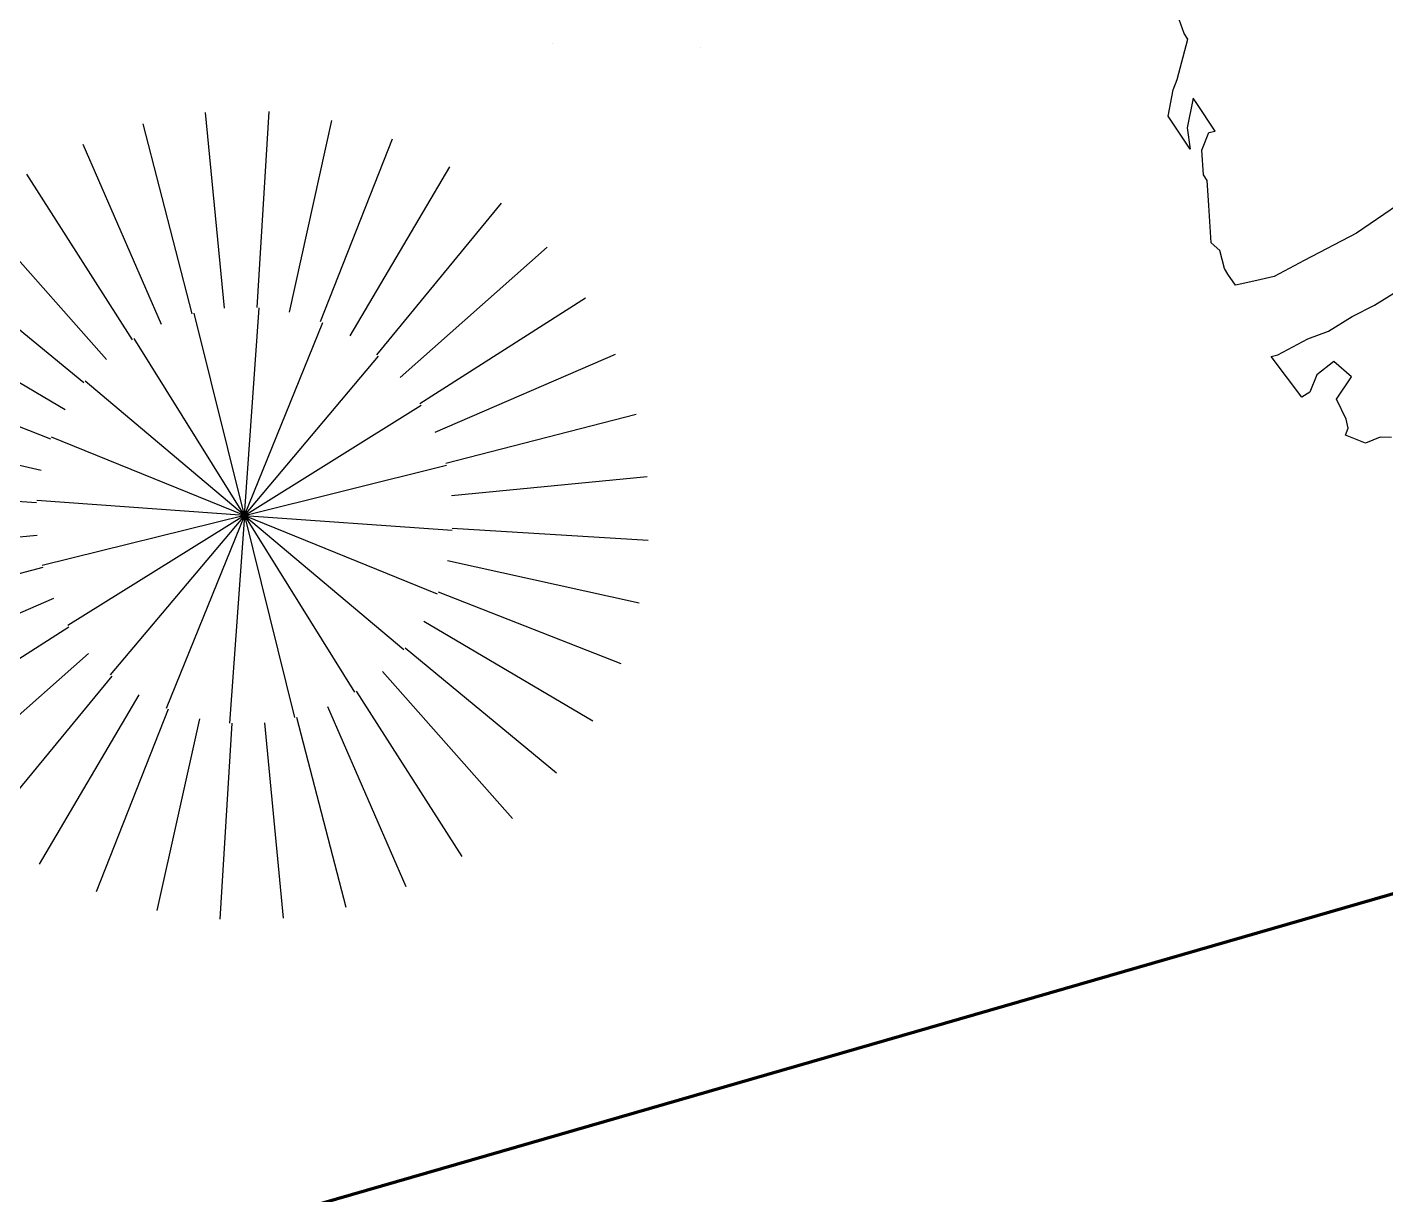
# Model space of a CAD drawing. Header units: millimetres. Extents: x 111 to 1506, y 14 to 566.
# Drawn here: x 211.286 to 213.442, y 102.919 to 104.771 of the extents above; entities that cross this region are included whole.
import ezdxf

# ---------------------------------------------------------------- set-up
doc = ezdxf.new("R2010")
doc.units = ezdxf.units.MM
doc.layers.add('ARBOLES', color=78, linetype='Continuous', lineweight=5)
doc.layers.add('fer', color=8, linetype='Continuous')
doc.layers.add('FURN', color=253, linetype='Continuous')

# ---------------------------------------------------------------- blocks, each defined once
blk = doc.blocks.new('abri')
at = {"layer": 'FURN'}
for p, q in [((1541.1067, 16.2315), (1541.0433, 16.6068)), ((1541.1698, 16.2371), (1541.1659, 16.6177)), ((1541.233, 16.2328), (1541.2887, 16.6093)), ((1541.0453, 16.2161), (1540.9239, 16.5768)), ((1541.2947, 16.2186), (1541.4086, 16.5818)), ((1540.987, 16.1912), (1540.8107, 16.5286)), ((1541.3535, 16.195), (1541.5228, 16.5359)), ((1541.4078, 16.1625), (1541.6284, 16.4727)), ((1540.9334, 16.1576), (1540.7065, 16.4632)), ((1541.4564, 16.1218), (1541.7228, 16.3937)), ((1540.8856, 16.1159), (1540.6137, 16.3823)), ((1540.845, 16.0673), (1540.5348, 16.2879)), ((1541.4981, 16.0741), (1541.8037, 16.301)), ((1540.8125, 16.013), (1540.4715, 16.1823)), ((1541.5317, 16.0204), (1541.8691, 16.1967)), ((1541.5566, 15.9622), (1541.9173, 16.0835)), ((1540.7888, 15.9542), (1540.4256, 16.0681)), ((1541.572, 15.9007), (1541.9473, 15.9642)), ((1540.7747, 15.8925), (1540.3981, 15.9482)), ((1541.5776, 15.8376), (1541.9582, 15.8416)), ((1540.7704, 15.8293), (1540.3897, 15.8254)), ((1540.776, 15.7662), (1540.4007, 15.7028)), ((1541.5733, 15.7745), (1541.9498, 15.7188)), ((1540.7914, 15.7048), (1540.4306, 15.5834)), ((1541.5591, 15.7127), (1541.9223, 15.5988)), ((1541.5355, 15.6539), (1541.8764, 15.4846)), ((1540.8162, 15.6465), (1540.4789, 15.4702)), ((1541.503, 15.5996), (1541.8132, 15.3791)), ((1540.8499, 15.5929), (1540.5443, 15.366)), ((1540.8915, 15.5451), (1540.6252, 15.2732)), ((1541.4623, 15.551), (1541.7343, 15.2847)), ((1540.9401, 15.5045), (1540.7196, 15.1942)), ((1541.4146, 15.5094), (1541.6415, 15.2038)), ((1540.9945, 15.472), (1540.8252, 15.131)), ((1541.3609, 15.4757), (1541.5372, 15.1384)), ((1541.0532, 15.4483), (1540.9393, 15.0851)), ((1541.3027, 15.4509), (1541.424, 15.0901)), ((1541.115, 15.4342), (1541.0593, 15.0576)), ((1541.1781, 15.4299), (1541.1821, 15.0492)), ((1541.2412, 15.4355), (1541.3047, 15.0601))]:
    blk.add_line(p, q, dxfattribs=at)
at = {"layer": 'FURN', "color": 62}
for q in [(1541.174, 16.2371), (1541.0492, 16.2174), (1541.2987, 16.2174), (1540.9367, 16.16), (1541.4112, 16.16), (1540.8474, 16.0707), (1541.5005, 16.0707), (1540.7901, 15.9582), (1541.5579, 15.9582), (1540.7703, 15.8335), (1540.7901, 15.7087), (1540.8474, 15.5962), (1540.9367, 15.5069), (1541.0492, 15.4496), (1541.5776, 15.8335), (1541.174, 15.4298), (1541.2987, 15.4496), (1541.4112, 15.5069), (1541.5005, 15.5962), (1541.5579, 15.7087)]:
    blk.add_line((1541.174, 15.8335), q, dxfattribs=at)
blk = doc.blocks.new('tr')
at = {"layer": 'fer', "color": 97}
for p, q in [((1379.5503, 205.5562), (1379.5563, 205.5389)), ((1379.5503, 205.5562), (1379.5563, 205.5389)), ((1379.5563, 205.5389), (1379.5741, 205.5215)), ((1379.5563, 205.5389), (1379.5741, 205.5215)), ((1379.5741, 205.5215), (1379.5741, 205.5042)), ((1379.5741, 205.5215), (1379.5741, 205.5042)), ((1379.5741, 205.5042), (1379.5741, 205.4869)), ((1379.5741, 205.5042), (1379.5741, 205.4869)), ((1379.3659, 205.4522), (1379.3182, 205.4869)), ((1379.3659, 205.4522), (1379.3182, 205.4869)), ((1379.5622, 205.4869), (1379.5503, 205.4782)), ((1379.5622, 205.4869), (1379.5503, 205.4782)), ((1379.5741, 205.4869), (1379.5622, 205.4869)), ((1379.5741, 205.4869), (1379.5622, 205.4869)), ((1379.4849, 205.4609), (1379.473, 205.4262)), ((1379.4849, 205.4609), (1379.473, 205.4262)), ((1379.5265, 205.4522), (1379.4849, 205.4609)), ((1379.5265, 205.4522), (1379.4849, 205.4609)), ((1379.5503, 205.4782), (1379.5265, 205.4522)), ((1379.5503, 205.4782), (1379.5265, 205.4522)), ((1379.5503, 205.4782), (1379.5503, 205.4782)), ((1379.5503, 205.4782), (1379.5503, 205.4782)), ((1379.3956, 205.4262), (1379.3659, 205.4522)), ((1379.3956, 205.4262), (1379.3659, 205.4522)), ((1379.2052, 205.4262), (1379.2706, 205.3829)), ((1379.2052, 205.4262), (1379.2706, 205.3829)), ((1379.4313, 205.4002), (1379.3956, 205.4262)), ((1379.4313, 205.4002), (1379.3956, 205.4262)), ((1379.473, 205.4262), (1379.5027, 205.4089)), ((1379.473, 205.4262), (1379.5027, 205.4089)), ((1379.4551, 205.3742), (1379.4313, 205.4002)), ((1379.4551, 205.3742), (1379.4313, 205.4002)), ((1379.5027, 205.4089), (1379.5325, 205.4089)), ((1379.5027, 205.4089), (1379.5325, 205.4089)), ((1379.5444, 205.4002), (1379.5027, 205.3309)), ((1379.5444, 205.4002), (1379.5027, 205.3309)), ((1379.5325, 205.4089), (1379.5444, 205.4002)), ((1379.5325, 205.4089), (1379.5444, 205.4002)), ((1379.2706, 205.3829), (1379.3421, 205.3222)), ((1379.2706, 205.3829), (1379.3421, 205.3222)), ((1379.4968, 205.3396), (1379.4551, 205.3742)), ((1379.4968, 205.3396), (1379.4551, 205.3742)), ((1379.5027, 205.3309), (1379.4968, 205.3396)), ((1379.5027, 205.3309), (1379.4968, 205.3396)), ((1379.3421, 205.3222), (1379.3837, 205.2876)), ((1379.3421, 205.3222), (1379.3837, 205.2876)), ((1379.3837, 205.2876), (1379.3956, 205.2702)), ((1379.3837, 205.2876), (1379.3956, 205.2702)), ((1379.3956, 205.2702), (1379.4135, 205.2442)), ((1379.3956, 205.2702), (1379.4135, 205.2442)), ((1379.4194, 205.2356), (1379.4075, 205.2182)), ((1379.4194, 205.2356), (1379.4075, 205.2182)), ((1379.4135, 205.2442), (1379.4194, 205.2356)), ((1379.4135, 205.2442), (1379.4135, 205.2442)), ((1379.4135, 205.2442), (1379.4194, 205.2356)), ((1379.4135, 205.2442), (1379.4135, 205.2442)), ((1379.4016, 205.2096), (1379.3778, 205.1922)), ((1379.4016, 205.2096), (1379.3778, 205.1922)), ((1379.4075, 205.2182), (1379.4016, 205.2096)), ((1379.4075, 205.2182), (1379.4016, 205.2096)), ((1379.3778, 205.1922), (1379.3718, 205.1749)), ((1379.3778, 205.1922), (1379.3718, 205.1749)), ((1379.3778, 205.1922), (1379.3778, 205.1922)), ((1379.3778, 205.1922), (1379.3778, 205.1922)), ((1379.3778, 205.1922), (1379.3778, 205.1922)), ((1379.3778, 205.1922), (1379.3778, 205.1922)), ((1379.3718, 205.1749), (1379.3182, 205.1489)), ((1379.3718, 205.1749), (1379.3182, 205.1489)), ((1379.3182, 205.1489), (1379.2825, 205.1316)), ((1379.3182, 205.1489), (1379.2825, 205.1316)), ((1379.3182, 205.1489), (1379.3182, 205.1489)), ((1379.3182, 205.1489), (1379.3182, 205.1489)), ((1379.2766, 205.1229), (1379.2409, 205.1056)), ((1379.2766, 205.1229), (1379.2409, 205.1056)), ((1379.2825, 205.1316), (1379.2766, 205.1229)), ((1379.2825, 205.1316), (1379.2766, 205.1229)), ((1379.2052, 205.1142), (1379.1754, 205.0709)), ((1379.2052, 205.1142), (1379.1754, 205.0709)), ((1379.2111, 205.1056), (1379.2052, 205.1142)), ((1379.2111, 205.1056), (1379.2052, 205.1142)), ((1379.2409, 205.1056), (1379.2111, 205.1056)), ((1379.2409, 205.1056), (1379.2111, 205.1056)), ((1379.2468, 205.0882), (1379.2111, 205.0363)), ((1379.2468, 205.0882), (1379.2111, 205.0363)), ((1379.2171, 205.0709), (1379.2468, 205.0882)), ((1379.2171, 205.0709), (1379.2468, 205.0882)), ((1379.1695, 205.0622), (1379.2171, 205.0709)), ((1379.1754, 205.0709), (1379.1695, 205.0622)), ((1379.1695, 205.0622), (1379.2171, 205.0709)), ((1379.1754, 205.0709), (1379.1695, 205.0622)), ((1379.2111, 205.0363), (1379.1695, 205.0276)), ((1379.2111, 205.0363), (1379.1695, 205.0276)), ((1379.0802, 205.0103), (1379.0505, 204.9843)), ((1379.0802, 205.0103), (1379.0505, 204.9843)), ((1379.0862, 205.0189), (1379.0802, 205.0103)), ((1379.0862, 205.0189), (1379.0802, 205.0103)), ((1379.1516, 205.0276), (1379.0862, 205.0189)), ((1379.1516, 205.0276), (1379.0862, 205.0189)), ((1379.0862, 205.0189), (1379.0862, 205.0189)), ((1379.0862, 205.0189), (1379.0862, 205.0189)), ((1379.1695, 205.0276), (1379.1516, 205.0276)), ((1379.1695, 205.0276), (1379.1516, 205.0276))]:
    blk.add_line(p, q, dxfattribs=at)
blk = doc.blocks.new('E1E')
at = {"layer": 'ARBOLES', "ltscale": 0.2}
for p, q in [((95.5359, 59.5519), (95.5359, 59.5519)), ((95.2708, 59.4541), (95.2708, 59.4541))]:
    blk.add_line(p, q, dxfattribs=at)

msp = doc.modelspace()

# ---------------------------------------------------------------- linework, layer by layer
at = {"lineweight": 100, "ltscale": 1000}
msp.add_line((216.71919, 104.33819), (203.84022, 100.62177), dxfattribs=at)

# ---------------------------------------------------------------- block references
at = {"lineweight": 100, "rotation": 247.9147716791316}
msp.add_blockref('tr', (541.66794, 1459.73235), dxfattribs=at)
at = {"lineweight": 100, "xscale": 0.8182511777390739, "yscale": 0.8182511777390739, "zscale": 0.8182511777390739, "rotation": 247.9147716791316}
msp.add_blockref('abri', (673.76864, 1277.40475), dxfattribs=at)
at = {"layer": 'ARBOLES', "color": 0, "xscale": 0.8310831642732954, "yscale": 0.8310831642732954, "zscale": 0.8310831642732954, "rotation": 157.9147716791316}
msp.add_blockref('E1E', (304.30064, 120.75389), dxfattribs=at)

doc.saveas('drawing.dxf')
